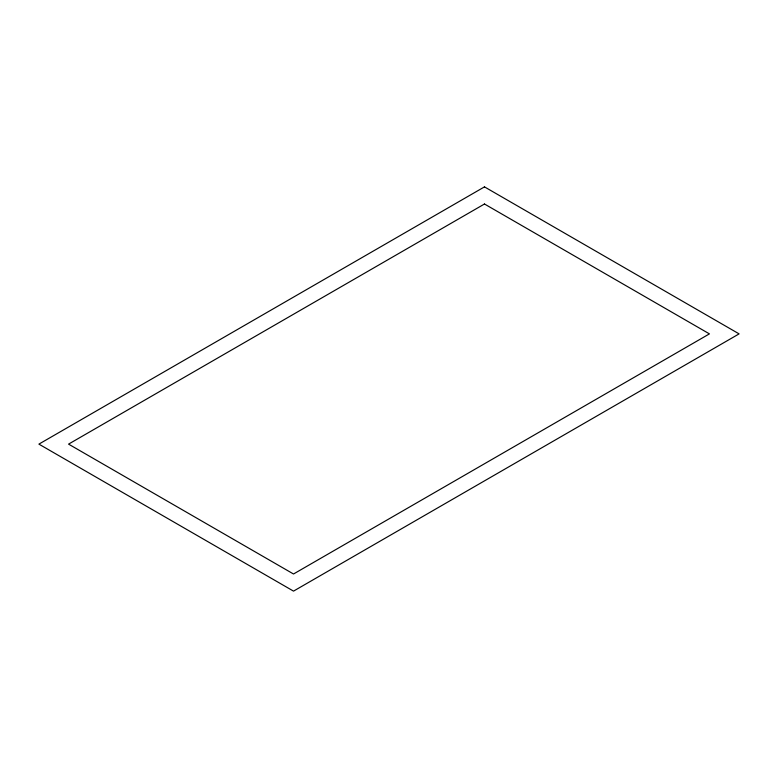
<?xml version="1.0" encoding="UTF-8"?>
<svg xmlns="http://www.w3.org/2000/svg" width="778" height="778" viewBox="0 0 778 778"><rect width="100%" height="100%" fill="white"/><g stroke="black" fill="none" stroke-linecap="round" stroke-linejoin="round"><path stroke-width="1.17" d="M484.48 186.876L38.9 444.121L293.52 591.124L739.1 333.879L484.48 186.876M484.48 204.001L68.561 444.121L293.52 573.999L709.439 333.879L484.48 204.001"/></g></svg>
